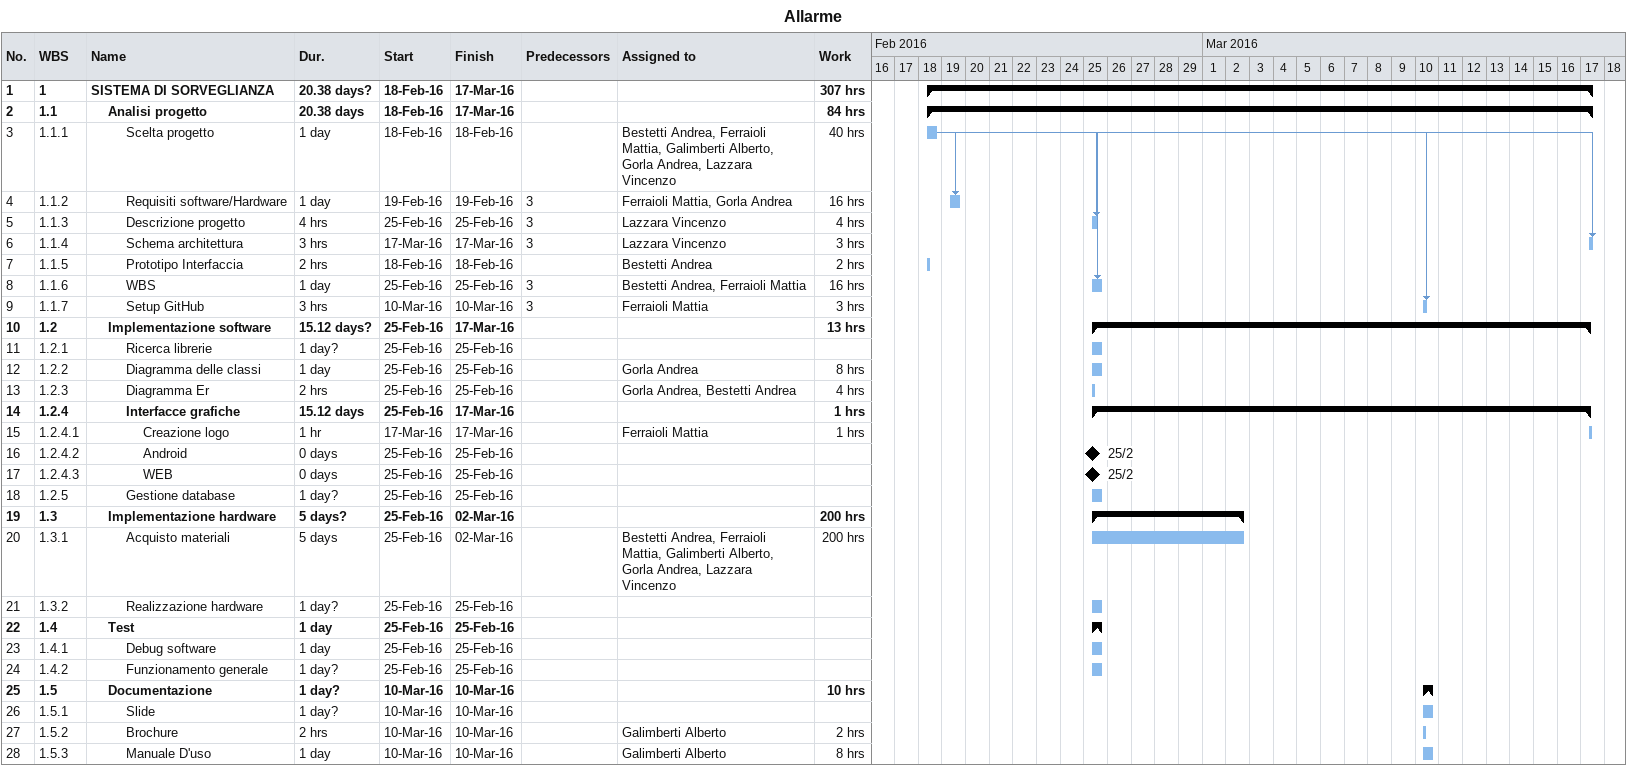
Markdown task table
Allarme

| ID | WBS | Task | Duration | Start | Finish | Predecessors | Resources | Work (h) |
|---|---|---|---|---|---|---|---|---|
| 1 | 1 | **SISTEMA DI SORVEGLIANZA** | 20.38d? | 2016-02-18 | 2016-03-17 |  |  | 307 |
| 2 | 1.1 | **Analisi progetto** | 20.38d | 2016-02-18 | 2016-03-17 |  |  | 84 |
| 3 | 1.1.1 | Scelta progetto | 1d | 2016-02-18 | 2016-02-18 |  | Bestetti Andrea, Ferraioli Mattia, Galimberti Alberto, Gorla Andrea, Lazzara Vincenzo | 40 |
| 4 | 1.1.2 | Requisiti software/Hardware | 1d | 2016-02-19 | 2016-02-19 | 3 | Ferraioli Mattia, Gorla Andrea | 16 |
| 5 | 1.1.3 | Descrizione progetto | 4h | 2016-02-25 | 2016-02-25 | 3 | Lazzara Vincenzo | 4 |
| 6 | 1.1.4 | Schema architettura | 3h | 2016-03-17 | 2016-03-17 | 3 | Lazzara Vincenzo | 3 |
| 7 | 1.1.5 | Prototipo Interfaccia | 2h | 2016-02-18 | 2016-02-18 |  | Bestetti Andrea | 2 |
| 8 | 1.1.6 | WBS | 1d | 2016-02-25 | 2016-02-25 | 3 | Bestetti Andrea, Ferraioli Mattia | 16 |
| 9 | 1.1.7 | Setup GitHub | 3h | 2016-03-10 | 2016-03-10 | 3 | Ferraioli Mattia | 3 |
| 10 | 1.2 | **Implementazione software** | 15.12d? | 2016-02-25 | 2016-03-17 |  |  | 13 |
| 11 | 1.2.1 | Ricerca librerie | 1d? | 2016-02-25 | 2016-02-25 |  |  |  |
| 12 | 1.2.2 | Diagramma delle classi | 1d | 2016-02-25 | 2016-02-25 |  | Gorla Andrea | 8 |
| 13 | 1.2.3 | Diagramma Er | 2h | 2016-02-25 | 2016-02-25 |  | Gorla Andrea, Bestetti Andrea | 4 |
| 14 | 1.2.4 | **Interfacce grafiche** | 15.12d | 2016-02-25 | 2016-03-17 |  |  | 1 |
| 15 | 1.2.4.1 | Creazione logo | 1h | 2016-03-17 | 2016-03-17 |  | Ferraioli Mattia | 1 |
| 16 | 1.2.4.2 | Android | 0d | 2016-02-25 | 2016-02-25 |  |  |  |
| 17 | 1.2.4.3 | WEB | 0d | 2016-02-25 | 2016-02-25 |  |  |  |
| 18 | 1.2.5 | Gestione database | 1d? | 2016-02-25 | 2016-02-25 |  |  |  |
| 19 | 1.3 | **Implementazione hardware** | 5d? | 2016-02-25 | 2016-03-02 |  |  | 200 |
| 20 | 1.3.1 | Acquisto materiali | 5d | 2016-02-25 | 2016-03-02 |  | Bestetti Andrea, Ferraioli Mattia, Galimberti Alberto, Gorla Andrea, Lazzara Vincenzo | 200 |
| 21 | 1.3.2 | Realizzazione hardware | 1d? | 2016-02-25 | 2016-02-25 |  |  |  |
| 22 | 1.4 | **Test** | 1d | 2016-02-25 | 2016-02-25 |  |  |  |
| 23 | 1.4.1 | Debug software | 1d | 2016-02-25 | 2016-02-25 |  |  |  |
| 24 | 1.4.2 | Funzionamento generale | 1d? | 2016-02-25 | 2016-02-25 |  |  |  |
| 25 | 1.5 | **Documentazione** | 1d? | 2016-03-10 | 2016-03-10 |  |  | 10 |
| 26 | 1.5.1 | Slide | 1d? | 2016-03-10 | 2016-03-10 |  |  |  |
| 27 | 1.5.2 | Brochure | 2h | 2016-03-10 | 2016-03-10 |  | Galimberti Alberto | 2 |
| 28 | 1.5.3 | Manuale D'uso | 1d | 2016-03-10 | 2016-03-10 |  | Galimberti Alberto | 8 |
